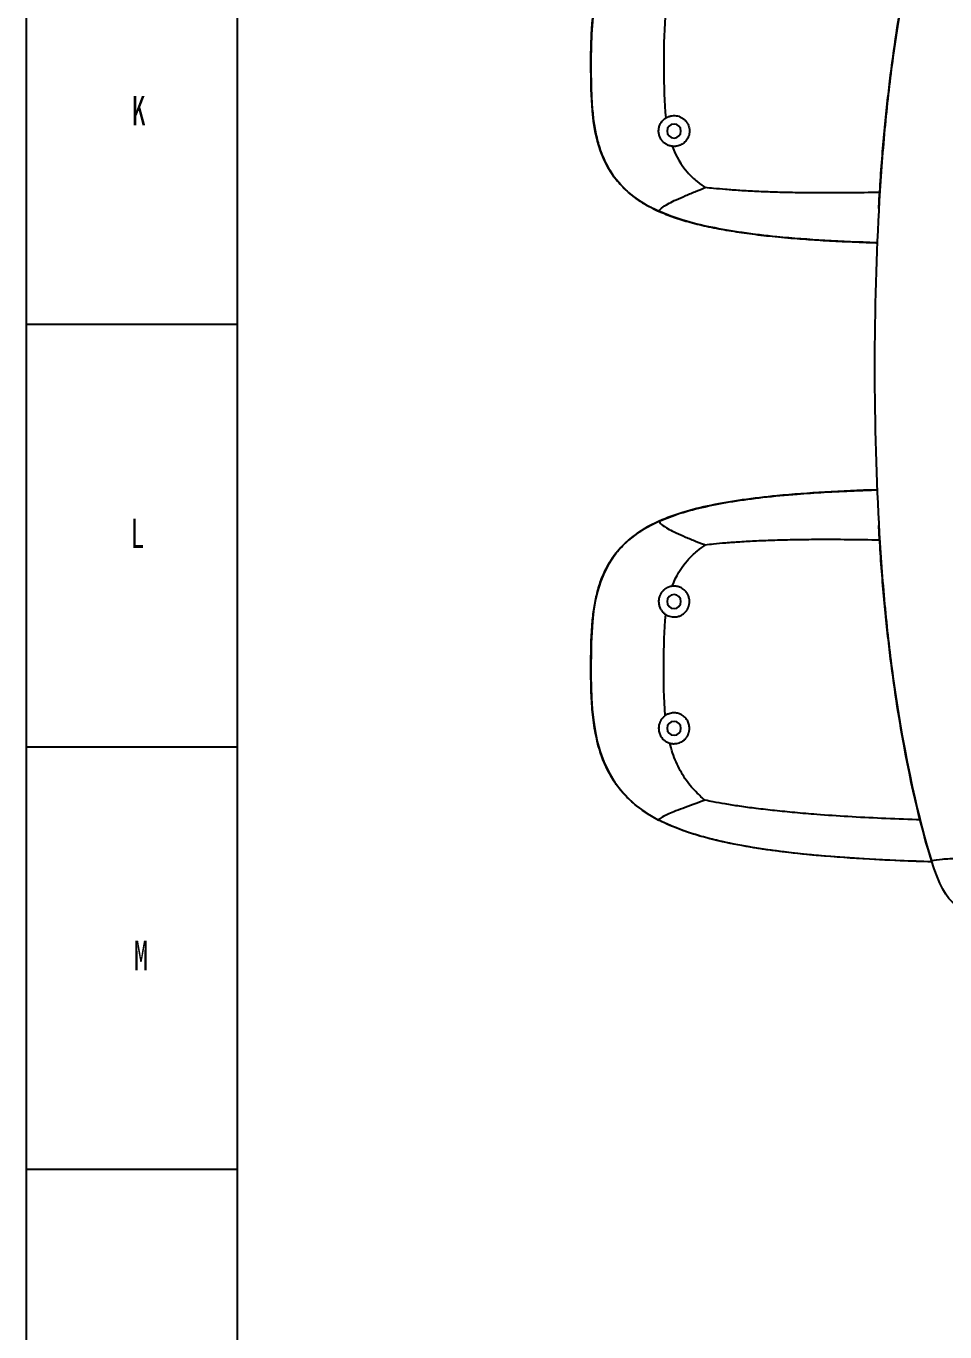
# Model space of a CAD drawing. Header units: millimetres. Extents: x 0 to 1189, y 0 to 841.
# Drawn here: x 0 to 108.8, y 201.2 to 355.8 of the extents above; entities that cross this region are included whole.
import ezdxf

# ---------------------------------------------------------------- set-up
doc = ezdxf.new("R2010")
doc.units = ezdxf.units.MM
doc.layers.add('10', color=7, linetype='Continuous')
doc.layers.add('5', color=7, linetype='Continuous')
doc.styles.add('SLDTEXTSTYLE5', font='TXT', dxfattribs={"width": 0.7})

msp = doc.modelspace()

# ---------------------------------------------------------------- linework, layer by layer
at = {"color": 7, "linetype": 'Continuous', "lineweight": 25}
for centre, start, end in [((76.69, 343.37), 0, 180), ((76.69, 343.37), 180, 0), ((76.69, 287.68), 0, 180), ((76.69, 287.68), 180, 0), ((76.69, 272.68), 0, 180), ((76.69, 272.68), 180, 0)]:
    msp.add_arc(centre, 0.825, start, end, dxfattribs=at)
for points, knots in [([(107.27, 374.18), (106, 374.14), (103.11, 374.04), (98.7, 373.81), (94.13, 373.48), (89.79, 373.04), (85.76, 372.47), (82.16, 371.78), (79.07, 370.96), (76.7, 370.12), (74.89, 369.28), (73.51, 368.48), (72.13, 367.49), (70.77, 366.22), (69.55, 364.65), (68.6, 362.94), (67.92, 361.16), (67.44, 359.31), (67.13, 357.4), (66.95, 355.46), (66.87, 353.49), (66.85, 351.53), (66.86, 349.58), (66.9, 347.65), (67.02, 345.77), (67.24, 343.94), (67.61, 342.17), (68.16, 340.48), (68.94, 338.88), (69.97, 337.39), (71.32, 336.03), (72.98, 334.8), (74.26, 334.17), (74.92, 333.85)], [0, 0, 0, 0, 0.051347, 0.116347, 0.177671, 0.236056, 0.291595, 0.34176, 0.383365, 0.419982, 0.442804, 0.46385, 0.483856, 0.511235, 0.538209, 0.563873, 0.589325, 0.614915, 0.640805, 0.667006, 0.69342, 0.719867, 0.746128, 0.772004, 0.79735, 0.822082, 0.846211, 0.869892, 0.893458, 0.917452, 0.942611, 0.970269, 1, 1, 1, 1]), ([(107.16, 373.85), (105.79, 369.52), (103.52, 360.27), (101.94, 346.9), (101.53, 342.65), (101.41, 341.19), (101.18, 338.2), (100.66, 330.55), (100.24, 315.45), (100.66, 300.36), (101.18, 292.7), (101.41, 289.71), (101.53, 288.26), (101.94, 284.01), (103.52, 270.63), (105.79, 261.38), (107.16, 257.05)], [0, 0, 0, 0, 0.25, 0.3125, 0.3125, 0.34375, 0.34375, 0.375, 0.5, 0.625, 0.65625, 0.65625, 0.6875, 0.6875, 0.75, 1, 1, 1, 1]), ([(107.16, 373.85), (105.79, 369.52), (103.52, 360.27), (101.94, 346.9), (101.53, 342.65), (101.41, 341.19), (101.18, 338.2), (100.66, 330.55), (100.24, 315.45), (100.66, 300.36), (101.18, 292.7), (101.41, 289.71), (101.53, 288.26), (101.94, 284.01), (103.52, 270.63), (105.79, 261.38), (107.16, 257.05)], [0, 0, 0, 0, 0.25, 0.3125, 0.3125, 0.34375, 0.34375, 0.375, 0.5, 0.625, 0.65625, 0.65625, 0.6875, 0.6875, 0.75, 1, 1, 1, 1]), ([(100.94, 334.41), (101.07, 336.79), (101.23, 339.11), (101.61, 343.56), (102.25, 349.97), (104.17, 362.98), (106.12, 370.56), (107.16, 373.85)], [0, 0, 0, 0, 0.125, 0.125, 0.25, 0.5, 1, 1, 1, 1]), ([(75.66, 356.87), (75.48, 354.89), (75.48, 352.8), (75.49, 348.72), (75.51, 346.73), (75.72, 344.92)], [0, 0, 0, 0, 0.5, 0.5, 1, 1, 1, 1]), ([(75.39, 342.1), (75.37, 342.12), (75.33, 342.16), (75.28, 342.22), (75.23, 342.28), (75.18, 342.35), (75.11, 342.45), (75.04, 342.6), (74.96, 342.79), (74.91, 342.99), (74.86, 343.26), (74.87, 343.6), (74.95, 343.93), (75.05, 344.18), (75.15, 344.36), (75.27, 344.52), (75.39, 344.65), (75.51, 344.76), (75.61, 344.84), (75.69, 344.89), (75.72, 344.92)], [0, 0, 0, 0, 0.024908, 0.049796, 0.074721, 0.099739, 0.124906, 0.187448, 0.249773, 0.312195, 0.374846, 0.499612, 0.624179, 0.686528, 0.749082, 0.811494, 0.874361, 0.916064, 0.95787, 1, 1, 1, 1]), ([(75.72, 344.92), (75.75, 344.93), (75.8, 344.96), (75.88, 345.01), (75.96, 345.04), (76.05, 345.08), (76.13, 345.11), (76.22, 345.13), (76.38, 345.17), (76.62, 345.2), (76.94, 345.19), (77.25, 345.12), (77.49, 345.02), (77.68, 344.91), (77.81, 344.82), (77.93, 344.72), (78, 344.64), (78.04, 344.6)], [0, 0, 0, 0, 0.035988, 0.071798, 0.107507, 0.143196, 0.178946, 0.21484, 0.250962, 0.376036, 0.500855, 0.626155, 0.750374, 0.813427, 0.87576, 0.937804, 1, 1, 1, 1]), ([(78.04, 344.6), (78.06, 344.58), (78.1, 344.53), (78.16, 344.46), (78.21, 344.38), (78.26, 344.31), (78.31, 344.22), (78.38, 344.08), (78.45, 343.88), (78.51, 343.61), (78.53, 343.33), (78.5, 343.05), (78.43, 342.78), (78.32, 342.52), (78.17, 342.29), (77.99, 342.08), (77.78, 341.9), (77.55, 341.75), (77.3, 341.64), (77.06, 341.58), (76.85, 341.55), (76.67, 341.54), (76.54, 341.55), (76.48, 341.56)], [0, 0, 0, 0, 0.0209207, 0.0417266, 0.0624694, 0.0832012, 0.1039739, 0.1248388, 0.1873091, 0.2495668, 0.3121372, 0.3742777, 0.4366422, 0.499053, 0.5616511, 0.6242503, 0.6872169, 0.7496999, 0.8122393, 0.8745912, 0.916394, 0.9580507, 1, 1, 1, 1]), ([(76.48, 341.56), (76.45, 341.56), (76.39, 341.57), (76.31, 341.59), (76.22, 341.61), (76.14, 341.63), (76.05, 341.66), (75.97, 341.69), (75.87, 341.74), (75.75, 341.81), (75.62, 341.89), (75.5, 341.99), (75.42, 342.06), (75.39, 342.1)], [0, 0, 0, 0, 0.0719168, 0.1433608, 0.2145177, 0.2855736, 0.3567142, 0.428124, 0.4999856, 0.6254428, 0.7499077, 0.8744134, 1, 1, 1, 1]), ([(76.48, 341.56), (76.92, 340.38), (77.54, 339.34), (78.65, 338.08), (79.04, 337.7), (79.81, 337.07), (80.18, 336.82), (80.39, 336.68)], [0, 0, 0, 0, 0.5, 0.5, 0.75, 0.75, 1, 1, 1, 1]), ([(74.92, 333.85), (75.05, 334.09), (75.24, 334.45), (77.59, 335.54), (79.34, 336.26), (80.16, 336.59), (80.39, 336.68)], [0, 0, 0, 0, 0.5, 0.75, 0.875, 1, 1, 1, 1]), ([(101.06, 336.11), (99.81, 336.08), (97.32, 336.04), (93.98, 336.03), (91.09, 336.07), (88.7, 336.12), (86.52, 336.21), (84.57, 336.31), (82.87, 336.44), (81.5, 336.56), (80.71, 336.64), (80.39, 336.68)], [0, 0, 0, 0, 0.181208, 0.35966, 0.484921, 0.60031, 0.705778, 0.801, 0.884451, 0.95322, 1, 1, 1, 1]), ([(74.92, 333.85), (75.49, 333.62), (76.69, 333.12), (78.67, 332.54), (80.85, 332.01), (83.19, 331.58), (85.69, 331.21), (88.39, 330.89), (91.18, 330.64), (94.07, 330.44), (97.06, 330.29), (99.32, 330.19), (100.57, 330.16), (100.74, 330.15)], [0, 0, 0, 0, 0.070167, 0.148559, 0.235547, 0.326488, 0.421289, 0.524886, 0.637363, 0.741794, 0.856153, 0.980465, 1, 1, 1, 1]), ([(100.74, 330.15), (100.7, 330.15), (98.63, 330.2), (94.68, 330.39), (89.39, 330.77), (84.88, 331.29), (81.16, 331.93), (77.85, 332.71), (75.86, 333.48), (74.92, 333.85)], [0, 0, 0, 0, 0.004822, 0.236587, 0.453613, 0.61125, 0.755688, 0.885546, 1, 1, 1, 1]), ([(100.94, 334.22), (100.94, 334.25), (100.94, 334.32), (100.94, 334.38), (100.94, 334.41)], [0, 0, 0, 0, 0.491231, 1, 1, 1, 1]), ([(74.92, 297.21), (75.74, 297.53), (77.51, 298.23), (80.44, 298.96), (83.72, 299.58), (87.36, 300.06), (90.97, 300.4), (94.58, 300.64), (97.74, 300.8), (99.83, 300.87), (100.74, 300.9)], [0, 0, 0, 0, 0.1005284, 0.2174869, 0.3448325, 0.4825192, 0.6375349, 0.7603951, 0.8967647, 1, 1, 1, 1]), ([(100.74, 300.9), (100.7, 300.9), (98.63, 300.85), (94.68, 300.66), (89.39, 300.28), (84.88, 299.76), (81.16, 299.12), (77.85, 298.35), (75.86, 297.57), (74.92, 297.21)], [0, 0, 0, 0, 0.004519, 0.236355, 0.453447, 0.611132, 0.755613, 0.885511, 1, 1, 1, 1]), ([(107.22, 256.87), (105.96, 256.92), (103.09, 257.01), (98.7, 257.24), (94.13, 257.57), (89.79, 258.01), (85.76, 258.58), (82.48, 259.22), (79.97, 259.86), (78.11, 260.43), (76.17, 261.16), (74.2, 262.11), (72.32, 263.39), (70.77, 264.83), (69.55, 266.41), (68.6, 268.11), (67.84, 270.09), (67.3, 272.37), (66.98, 274.94), (66.86, 277.57), (66.85, 280.2), (66.87, 282.79), (66.99, 285.09), (67.24, 287.12), (67.61, 288.89), (68.16, 290.57), (68.94, 292.17), (69.97, 293.66), (71.32, 295.03), (72.98, 296.25), (74.26, 296.88), (74.92, 297.21)], [0, 0, 0, 0, 0.050668, 0.115718, 0.177088, 0.235517, 0.291099, 0.341299, 0.369631, 0.395702, 0.419593, 0.453171, 0.483487, 0.510891, 0.537881, 0.563564, 0.589036, 0.623006, 0.657686, 0.693191, 0.729113, 0.763851, 0.797197, 0.821947, 0.846095, 0.869793, 0.893377, 0.917389, 0.942568, 0.970249, 1, 1, 1, 1]), ([(74.92, 297.21), (75.05, 296.96), (75.24, 296.6), (77.59, 295.51), (79.34, 294.79), (80.16, 294.47), (80.39, 294.37)], [0, 0, 0, 0, 0.5, 0.75, 0.875, 1, 1, 1, 1]), ([(100.94, 296.49), (100.94, 296.53), (100.94, 296.6), (100.94, 296.67), (100.94, 296.7)], [0, 0, 0, 0, 0.452722, 1, 1, 1, 1]), ([(107.16, 257.05), (106.12, 260.34), (104.17, 267.93), (102.25, 280.93), (101.61, 287.34), (101.23, 291.79), (101.07, 294.11), (100.94, 296.49)], [0, 0, 0, 0, 0.5, 0.75, 0.875, 0.875, 1, 1, 1, 1]), ([(76.48, 289.5), (76.92, 290.68), (77.54, 291.71), (78.65, 292.97), (79.04, 293.35), (79.81, 293.98), (80.18, 294.24), (80.39, 294.37)], [0, 0, 0, 0, 0.5, 0.5, 0.75, 0.75, 1, 1, 1, 1]), ([(101.04, 294.95), (99.8, 294.97), (97.32, 295.01), (93.98, 295.02), (91.09, 294.99), (88.7, 294.93), (86.52, 294.85), (84.57, 294.74), (82.87, 294.62), (81.5, 294.5), (80.71, 294.41), (80.39, 294.37)], [0, 0, 0, 0, 0.18079, 0.359333, 0.484658, 0.600106, 0.705628, 0.800898, 0.884392, 0.953196, 1, 1, 1, 1]), ([(76.48, 289.5), (76.45, 289.49), (76.39, 289.48), (76.29, 289.46), (76.2, 289.44), (76.11, 289.41), (76.02, 289.38), (75.94, 289.35), (75.86, 289.31), (75.78, 289.27), (75.71, 289.22), (75.64, 289.17), (75.57, 289.12), (75.51, 289.07), (75.44, 289.01), (75.41, 288.98), (75.39, 288.96)], [0, 0, 0, 0, 0.078496, 0.155892, 0.23219, 0.307393, 0.381504, 0.454527, 0.526466, 0.597323, 0.667104, 0.735811, 0.80345, 0.870025, 0.93554, 1, 1, 1, 1]), ([(78.04, 286.45), (78.06, 286.48), (78.11, 286.52), (78.16, 286.6), (78.22, 286.68), (78.27, 286.76), (78.32, 286.85), (78.36, 286.94), (78.4, 287.03), (78.43, 287.12), (78.46, 287.21), (78.48, 287.3), (78.5, 287.4), (78.51, 287.49), (78.52, 287.59), (78.52, 287.78), (78.49, 288.07), (78.37, 288.43), (78.18, 288.77), (77.94, 289.04), (77.62, 289.27), (77.32, 289.41), (77.03, 289.48), (76.82, 289.51), (76.64, 289.51), (76.53, 289.5), (76.48, 289.5)], [0, 0, 0, 0, 0.021957, 0.043847, 0.065671, 0.087432, 0.109133, 0.130777, 0.152365, 0.173901, 0.195388, 0.216828, 0.238223, 0.259577, 0.280892, 0.302171, 0.387144, 0.476109, 0.558528, 0.650646, 0.718446, 0.825177, 0.877292, 0.923801, 0.964704, 1, 1, 1, 1]), ([(75.39, 288.96), (75.37, 288.93), (75.32, 288.89), (75.27, 288.82), (75.21, 288.75), (75.16, 288.67), (75.11, 288.59), (75.07, 288.51), (75.03, 288.43), (74.99, 288.35), (74.93, 288.17), (74.86, 287.87), (74.87, 287.46), (74.96, 287.06), (75.1, 286.77), (75.24, 286.58), (75.33, 286.46), (75.45, 286.35), (75.58, 286.24), (75.67, 286.17), (75.72, 286.14)], [0, 0, 0, 0, 0.028123, 0.056151, 0.084087, 0.111933, 0.139692, 0.167368, 0.194963, 0.22248, 0.249921, 0.373624, 0.499631, 0.620463, 0.748989, 0.792887, 0.839934, 0.890134, 0.943488, 1, 1, 1, 1]), ([(75.66, 274.19), (75.48, 276.17), (75.48, 278.26), (75.49, 282.33), (75.51, 284.32), (75.72, 286.14)], [0, 0, 0, 0, 0.5, 0.5, 1, 1, 1, 1]), ([(75.72, 286.14), (75.75, 286.12), (75.83, 286.07), (76.02, 285.98), (76.31, 285.89), (76.63, 285.85), (76.91, 285.87), (77.13, 285.91), (77.32, 285.96), (77.49, 286.04), (77.65, 286.13), (77.79, 286.22), (77.93, 286.33), (78, 286.41), (78.04, 286.45)], [0, 0, 0, 0, 0.032845, 0.116467, 0.250768, 0.388272, 0.500659, 0.579807, 0.656331, 0.73024, 0.801547, 0.870266, 0.936411, 1, 1, 1, 1]), ([(75.39, 273.96), (75.37, 273.93), (75.32, 273.89), (75.27, 273.82), (75.21, 273.75), (75.16, 273.68), (75.12, 273.6), (75.08, 273.53), (75.04, 273.46), (75.01, 273.38), (74.98, 273.3), (74.95, 273.23), (74.89, 273.03), (74.85, 272.69), (74.91, 272.22), (75.08, 271.78), (75.31, 271.48), (75.51, 271.29), (75.66, 271.18), (75.82, 271.08), (75.99, 270.99), (76.11, 270.95), (76.18, 270.93)], [0, 0, 0, 0, 0.024747, 0.04909, 0.073029, 0.096565, 0.119699, 0.142431, 0.164764, 0.186697, 0.208232, 0.229371, 0.250114, 0.376619, 0.499551, 0.622823, 0.749087, 0.795705, 0.844093, 0.894264, 0.946229, 1, 1, 1, 1]), ([(75.66, 274.19), (75.63, 274.17), (75.58, 274.13), (75.51, 274.07), (75.45, 274.02), (75.41, 273.98), (75.39, 273.96)], [0, 0, 0, 0, 0.2652435, 0.5203223, 0.7652398, 1, 1, 1, 1]), ([(78.04, 271.45), (78.06, 271.48), (78.1, 271.52), (78.16, 271.6), (78.22, 271.68), (78.27, 271.76), (78.31, 271.84), (78.35, 271.92), (78.39, 272.01), (78.42, 272.09), (78.45, 272.18), (78.47, 272.26), (78.49, 272.35), (78.5, 272.43), (78.51, 272.52), (78.52, 272.6), (78.52, 272.82), (78.47, 273.18), (78.27, 273.64), (77.96, 274.03), (77.56, 274.31), (77.09, 274.49), (76.7, 274.52), (76.36, 274.48), (76.14, 274.43), (75.93, 274.34), (75.78, 274.27), (75.7, 274.21), (75.66, 274.19)], [0, 0, 0, 0, 0.018368, 0.036527, 0.054476, 0.072218, 0.089753, 0.107082, 0.124206, 0.141126, 0.157844, 0.174361, 0.190677, 0.206795, 0.222715, 0.23844, 0.253969, 0.346631, 0.440149, 0.530233, 0.626396, 0.711428, 0.812734, 0.846421, 0.906112, 0.942186, 0.973482, 1, 1, 1, 1]), ([(76.18, 270.93), (76.21, 270.92), (76.27, 270.91), (76.37, 270.89), (76.47, 270.87), (76.57, 270.86), (76.71, 270.86), (76.92, 270.87), (77.18, 270.92), (77.44, 271.01), (77.64, 271.12), (77.8, 271.23), (77.93, 271.33), (78, 271.41), (78.04, 271.45)], [0, 0, 0, 0, 0.04587, 0.093896, 0.14408, 0.196422, 0.250924, 0.351736, 0.50069, 0.643742, 0.750273, 0.839393, 0.922633, 1, 1, 1, 1]), ([(80.36, 264.17), (80.12, 264.36), (79.69, 264.74), (78.83, 265.64), (78.38, 266.17), (77.59, 267.35), (77.24, 268), (76.63, 269.4), (76.37, 270.15), (76.18, 270.93)], [0, 0, 0, 0, 0.25, 0.25, 0.5, 0.5, 0.75, 0.75, 1, 1, 1, 1]), ([(80.36, 264.17), (80.13, 264.09), (79.31, 263.79), (77.55, 263.15), (75.19, 262.22), (74.99, 261.98), (74.86, 261.82)], [0, 0, 0, 0, 0.125, 0.25, 0.5, 1, 1, 1, 1]), ([(105.82, 261.85), (105.68, 261.85), (104.16, 261.9), (101.31, 262.01), (97.37, 262.21), (93.94, 262.45), (91.05, 262.69), (88.67, 262.93), (86.49, 263.18), (84.53, 263.44), (82.83, 263.71), (81.47, 263.95), (80.68, 264.11), (80.36, 264.17)], [0, 0, 0, 0, 0.015859, 0.178165, 0.334087, 0.478683, 0.5803, 0.674017, 0.759792, 0.837354, 0.905447, 0.961672, 1, 1, 1, 1]), ([(107.22, 256.87), (107.13, 256.87), (104.91, 256.93), (100.67, 257.12), (94.62, 257.51), (89.33, 258.06), (84.82, 258.74), (81.09, 259.53), (77.77, 260.48), (75.79, 261.39), (74.86, 261.82)], [0, 0, 0, 0, 0.008765, 0.201908, 0.386747, 0.56005, 0.686181, 0.802101, 0.906855, 1, 1, 1, 1]), ([(107.16, 257.05), (107.56, 257.11), (108.16, 257.19), (109.06, 257.25), (109.46, 257.26), (109.53, 257.27), (109.55, 257.27), (109.56, 257.27), (109.56, 257.27), (109.56, 257.27), (109.56, 257.27), (109.57, 257.27), (109.62, 257.27), (109.76, 257.28), (110.65, 257.3), (111.89, 257.32), (112.94, 257.34), (113.2, 257.35), (113.36, 257.35), (113.44, 257.36), (113.82, 257.38), (114.07, 257.42), (114.35, 257.69), (114.43, 257.82), (114.55, 258.16), (114.59, 258.38), (114.64, 258.76), (114.65, 258.89), (114.66, 259.18), (114.67, 259.32), (114.67, 259.54), (114.67, 259.62), (114.67, 259.76), (114.67, 259.98), (114.66, 260.16), (114.66, 260.25)], [0, 0, 0, 0, 0.125, 0.1875, 0.195312, 0.199219, 0.199707, 0.199951, 0.199951, 0.200195, 0.200195, 0.201172, 0.203125, 0.21875, 0.25, 0.5, 0.5625, 0.59375, 0.59375, 0.625, 0.625, 0.75, 0.75, 0.8125, 0.8125, 0.875, 0.875, 0.90625, 0.90625, 0.9375, 0.9375, 0.953125, 0.953125, 0.96875, 1, 1, 1, 1]), ([(107.16, 257.05), (107.56, 257.11), (108.16, 257.19), (109.06, 257.25), (109.46, 257.26), (109.53, 257.27), (109.55, 257.27), (109.56, 257.27), (109.56, 257.27), (109.56, 257.27), (109.56, 257.27), (109.57, 257.27), (109.62, 257.27), (109.76, 257.28), (110.65, 257.3), (111.89, 257.32), (112.94, 257.34), (113.2, 257.35), (113.36, 257.35), (113.44, 257.36), (113.82, 257.38), (114.07, 257.42), (114.35, 257.69), (114.43, 257.82), (114.55, 258.16), (114.59, 258.38), (114.64, 258.76), (114.65, 258.89), (114.66, 259.18), (114.67, 259.32), (114.67, 259.54), (114.67, 259.62), (114.67, 259.76), (114.67, 259.98), (114.66, 260.16), (114.66, 260.25)], [0, 0, 0, 0, 0.125, 0.1875, 0.195312, 0.199219, 0.199707, 0.199951, 0.199951, 0.200195, 0.200195, 0.201172, 0.203125, 0.21875, 0.25, 0.5, 0.5625, 0.59375, 0.59375, 0.625, 0.625, 0.75, 0.75, 0.8125, 0.8125, 0.875, 0.875, 0.90625, 0.90625, 0.9375, 0.9375, 0.953125, 0.953125, 0.96875, 1, 1, 1, 1])]:
    msp.add_open_spline(points, degree=3, knots=knots, dxfattribs=at)
for points in [[(66.86, 350.87), (66.84, 357.84), (67.12, 365.2), (74.86, 369.24)], [(74.92, 333.85), (67.18, 337.3), (66.87, 343.9), (66.86, 350.87)], [(74.92, 297.21), (67.18, 293.75), (66.87, 287.16), (66.86, 280.18)], [(66.86, 280.18), (66.84, 273.21), (67.12, 265.86), (74.86, 261.82)], [(116.89, 250.21), (110.04, 250.96), (108.99, 251.28), (107.16, 257.05)], [(116.89, 250.21), (110.04, 250.96), (108.99, 251.28), (107.16, 257.05)], [(116.89, 250.21), (110.04, 250.96), (108.99, 251.28), (107.16, 257.05)]]:
    msp.add_open_spline(points, degree=3, dxfattribs=at)
at = {"layer": '5', "color": 7}
msp.add_line((0, 841), (0, 0), dxfattribs=at)
at = {"layer": '5', "color": 7, "lineweight": 25}
msp.add_line((25, 831.05), (25, 10), dxfattribs=at)
at = {"layer": '5'}
for p, q in [((0, 320.5), (25, 320.5)), ((0, 270.5), (25, 270.5)), ((0, 220.5), (25, 220.5))]:
    msp.add_line(p, q, dxfattribs=at)

# ---------------------------------------------------------------- texts
at = {"layer": '10', "char_height": 3.5, "attachment_point": 2, "style": 'SLDTEXTSTYLE5'}
for s, insert in [('K', (13.32, 347.53)), ('L', (13.18, 297.51)), ('M', (13.6, 247.53))]:
    msp.add_mtext(s, dxfattribs=dict(at, insert=insert))

doc.saveas('drawing.dxf')
